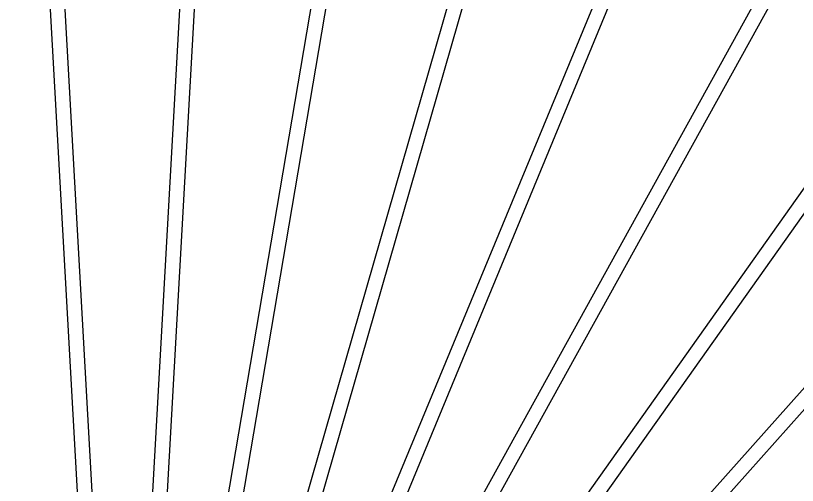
# Model space of a CAD drawing. Header units: millimetres. Extents: x 0 to 157650, y 0 to 89100.
# Drawn here: x 25551 to 30976, y 36379 to 39637 of the extents above; entities that cross this region are included whole.
import ezdxf

# ---------------------------------------------------------------- set-up
doc = ezdxf.new("R2010")
doc.units = ezdxf.units.MM
doc.header["$LTSCALE"] = 150
doc.layers.add('Visible', color=7, linetype='Continuous', lineweight=25)

msp = doc.modelspace()

# ---------------------------------------------------------------- linework, layer by layer
at = {"layer": 'Visible', "color": 9, "true_color": 0xc0c0c0}
for p, q in [((25671.4, 43619.9), (26172.9, 34696.5)), ((26410.9, 34696.6), (26911.6, 43620)), ((26075, 34656), (25571.5, 43614.3)), ((27011.4, 43614.4), (26508.8, 34656.1)), ((26730.2, 34564.3), (28243.9, 43475.5)), ((28342.5, 43458.8), (26825, 34525.1)), ((27033, 34438.9), (29551.6, 43182.9)), ((29647.7, 43155.2), (27126, 34400.4)), ((27327.6, 34316.9), (30818.4, 42745.6)), ((30910.8, 42707.4), (27419.9, 34278.6)), ((27621.5, 34195.1), (32028.2, 42169.3)), ((32115.7, 42120.9), (27714.5, 34156.6)), ((27922.5, 34070.5), (33165.9, 41461.1)), ((33247.5, 41403.3), (28017.3, 34031.2)), ((28238.7, 33939.5), (34217.2, 40630)), ((34291.7, 40563.4), (28336.6, 33899))]:
    msp.add_line(p, q, dxfattribs=at)
msp.add_arc((26292, 31685.9), 12796, 45.6757, 314.3243, dxfattribs=at)

doc.saveas('drawing.dxf')
